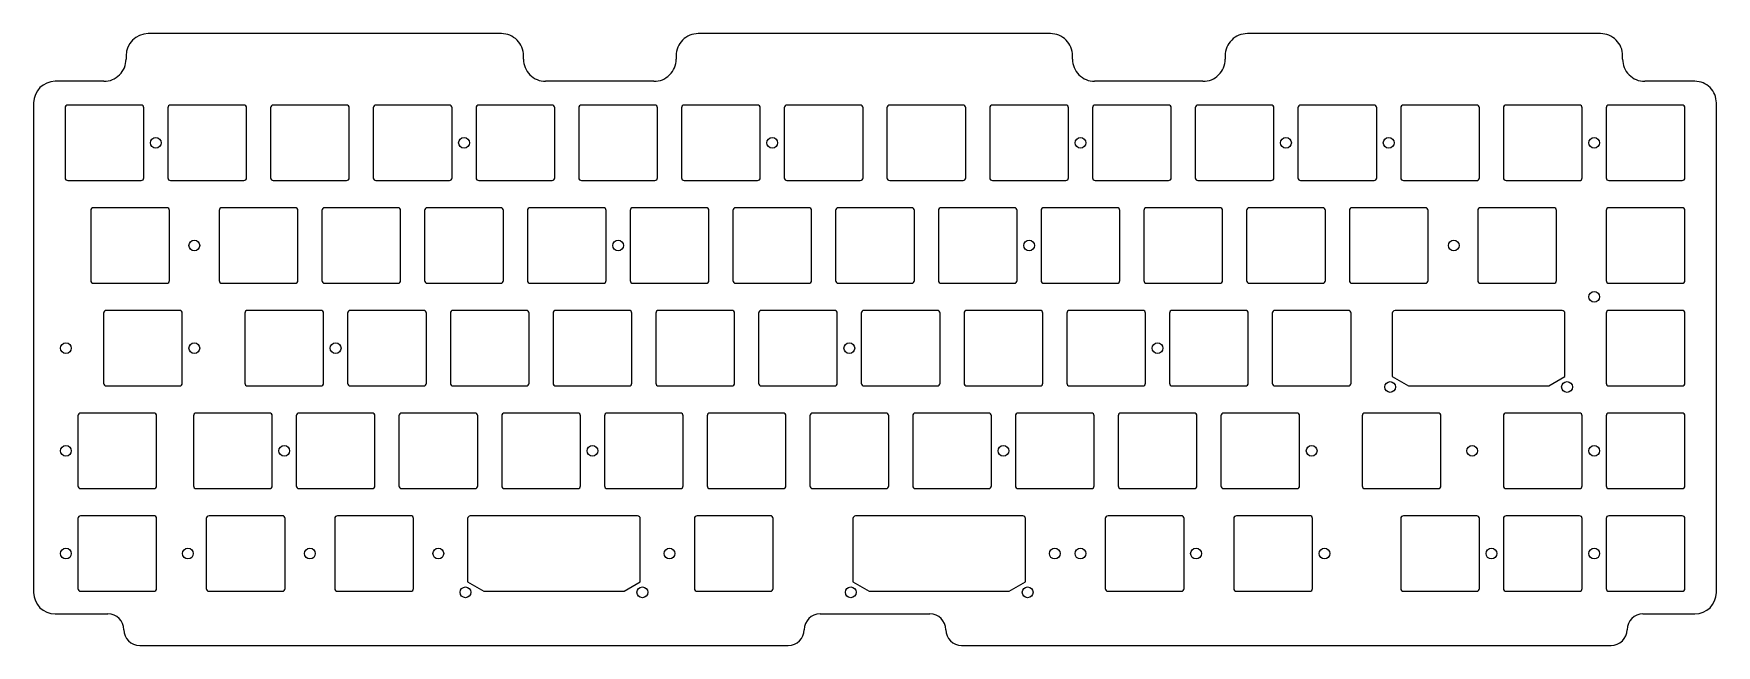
# Model space of a CAD drawing. Header units: millimetres. Extents: x -13 to 299, y -93 to 20.
import ezdxf

# ---------------------------------------------------------------- set-up
doc = ezdxf.new("R2010")
doc.units = ezdxf.units.MM
doc.layers.get('0').update_dxf_attribs({"linetype": 'CONTINUOUS'})
doc.layers.add('BLACK', color=7, linetype='CONTINUOUS')

msp = doc.modelspace()

# ---------------------------------------------------------------- linework, layer by layer
for points in [[(240.35, 6.5), (240.35, -6.5, 0.4142123908), (240.85, -7), (254.45, -7, 0.4142135624), (254.95, -6.5), (254.95, 6.5, 0.4142135624), (254.45, 7), (240.85, 7, 0.4142123908)], [(259.4, 6.5), (259.4, -6.5, 0.4142123908), (259.9, -7), (273.5, -7, 0.4142135624), (274, -6.5), (274, 6.5, 0.4142135624), (273.5, 7), (259.9, 7, 0.4142123908)], [(254.6375, -12.55), (254.6375, -25.55, 0.4142123908), (255.1375, -26.05), (268.7375, -26.05, 0.4142135624), (269.2375, -25.55), (269.2375, -12.55, 0.4142135624), (268.7375, -12.05), (255.1375, -12.05, 0.4142123908)], [(238.79375, -31.625), (238.79375, -43.343), (241.79375, -45.075), (267.79375, -45.075), (270.79375, -43.343), (270.79375, -31.625, 0.4142135624), (270.29375, -31.125), (239.29375, -31.125, 0.4142123908)], [(9.18125, -64.15, 0.4142135624), (9.68125, -63.65), (9.68125, -50.65, 0.4142135624), (9.18125, -50.15), (-4.41875, -50.15, 0.4142123908), (-4.91875, -50.65), (-4.91875, -63.65, 0.4142123908), (-4.41875, -64.15)], [(30.6125, -64.15, 0.4142135624), (31.1125, -63.65), (31.1125, -50.65, 0.4142135624), (30.6125, -50.15), (17.0125, -50.15, 0.4142123908), (16.5125, -50.65), (16.5125, -63.65, 0.4142123908), (17.0125, -64.15)], [(-4.91875, -69.700025), (-4.91875, -82.700025, 0.4142123908), (-4.41875, -83.200025), (9.18125, -83.200025, 0.4142135624), (9.68125, -82.700025), (9.68125, -69.700025, 0.4142135624), (9.18125, -69.200025), (-4.41875, -69.200025, 0.4142123908)], [(18.89375, -69.700025), (18.89375, -82.700025, 0.4142123908), (19.39375, -83.200025), (32.99375, -83.200025, 0.4142135624), (33.49375, -82.700025), (33.49375, -69.700025, 0.4142135624), (32.99375, -69.200025), (19.39375, -69.200025, 0.4142123908)], [(42.70625, -69.700025), (42.70625, -82.700025, 0.4142123908), (43.20625, -83.200025), (56.80625, -83.200025, 0.4142135624), (57.30625, -82.700025), (57.30625, -69.700025, 0.4142135624), (56.80625, -69.200025), (43.20625, -69.200025, 0.4142123908)], [(67.34375, -69.725025), (67.34375, -81.443025), (70.34375, -83.175025), (96.34375, -83.175025), (99.34375, -81.443025), (99.34375, -69.725025, 0.4142135624), (98.84375, -69.225025), (67.84375, -69.225025, 0.4142123908)], [(109.38125, -69.700025), (109.38125, -82.700025, 0.4142123908), (109.88125, -83.200025), (123.48125, -83.200025, 0.4142135624), (123.98125, -82.700025), (123.98125, -69.700025, 0.4142135624), (123.48125, -69.200025), (109.88125, -69.200025, 0.4142123908)], [(138.78125, -69.725025), (138.78125, -81.443025), (141.78125, -83.175025), (167.78125, -83.175025), (170.78125, -81.443025), (170.78125, -69.725025, 0.4142135624), (170.28125, -69.225025), (139.28125, -69.225025, 0.4142123908)], [(185.58125, -69.700025), (185.58125, -82.700025, 0.4142123908), (186.08125, -83.200025), (199.68125, -83.200025, 0.4142135624), (200.18125, -82.700025), (200.18125, -69.700025, 0.4142135624), (199.68125, -69.200025), (186.08125, -69.200025, 0.4142123908)], [(209.39375, -69.700025), (209.39375, -82.700025, 0.4142123908), (209.89375, -83.200025), (223.49375, -83.200025, 0.4142135624), (223.99375, -82.700025), (223.99375, -69.700025, 0.4142135624), (223.49375, -69.200025), (209.89375, -69.200025, 0.4142123908)]]:
    msp.add_lwpolyline(points, format="xyb", close=True)
for centre in [(238.125, 0), (276.225, 0), (238.39375, -45.3), (271.193714, -45.3), (-7.14375, -57.15), (176.2125, -76.2), (180.975, -76.2), (202.405114, -76.2), (66.94375, -83.4), (99.743749, -83.4), (138.38125, -83.4), (171.18125, -83.4)]:
    msp.add_circle(centre, 1)
at = {"layer": 'BLACK', "linetype": 'Continuous'}
for p, q in [((8.101126, 20.2572), (8.101126, 20.257201)), ((73.601136, 20.257201), (8.101126, 20.257201)), ((110.101136, 20.257164), (110.101136, 20.257201)), ((175.400636, 20.257201), (110.101136, 20.257201)), ((211.924324, 20.257026), (211.924324, 20.257201)), ((277.401136, 20.257201), (211.924324, 20.257201)), ((4.002136, 16.15821), (4.002136, 15.506209)), ((77.700036, 16.158196), (77.700136, 16.158196)), ((77.700136, 15.519001), (77.700136, 16.158196)), ((106.002136, 16.1582), (106.002136, 15.5073)), ((179.499536, 16.158196), (179.499641, 16.158196)), ((179.499641, 15.519625), (179.499641, 16.158196)), ((207.801641, 16.1581), (207.801641, 15.5063)), ((281.500036, 16.158196), (281.500136, 16.158196)), ((281.500136, 15.518001), (281.500136, 16.158196)), ((77.700054, 15.519001), (77.700155, 15.519001)), ((179.499559, 15.519625), (179.49966, 15.519625)), ((281.500054, 15.518001), (281.500155, 15.518001)), ((-0.09688, 11.407201), (-9.123865, 11.407201)), ((101.888515, 11.408201), (81.799236, 11.408201)), ((101.888515, 11.408127), (101.888515, 11.408225)), ((203.673197, 11.407201), (183.598736, 11.407201)), ((294.876136, 11.407201), (285.599236, 11.407201)), ((-13.123864, 7.407201), (-13.123864, -83.41797)), ((-7.298864, 6.5), (-7.298864, -6.499999)), ((6.801136, 7), (-6.798863, 7)), ((7.301136, -6.5), (7.301136, 6.5)), ((11.751136, 6.5), (11.751136, -6.5)), ((25.851136, 7), (12.251136, 7)), ((26.351136, -6.5), (26.351136, 6.5)), ((30.801136, 6.5), (30.801136, -6.5)), ((44.901136, 7), (31.301136, 7)), ((45.401136, -6.5), (45.401136, 6.5)), ((49.851136, 6.5), (49.851136, -6.5)), ((63.951136, 7), (50.351136, 7)), ((64.451136, -6.5), (64.451136, 6.5)), ((68.901136, 6.5), (68.901136, -6.5)), ((83.001136, 7), (69.401136, 7)), ((83.501136, -6.5), (83.501136, 6.5)), ((87.951136, 6.5), (87.951136, -6.5)), ((102.051136, 7), (88.451136, 7)), ((102.551136, -6.5), (102.551136, 6.5)), ((107.001136, 6.5), (107.001136, -6.5)), ((121.101136, 7), (107.501136, 7)), ((121.601136, -6.5), (121.601136, 6.5)), ((126.051136, 6.5), (126.051136, -6.5)), ((140.151136, 7), (126.551136, 7)), ((140.651136, -6.5), (140.651136, 6.5)), ((145.101136, 6.5), (145.101136, -6.5)), ((159.201136, 7), (145.601136, 7)), ((159.701136, -6.5), (159.701136, 6.5)), ((164.151136, 6.5), (164.151136, -6.5)), ((178.251136, 7), (164.651136, 7)), ((178.751136, -6.5), (178.751136, 6.5)), ((183.201136, 6.5), (183.201136, -6.5)), ((197.301136, 7), (183.701136, 7)), ((197.801136, -6.5), (197.801136, 6.5)), ((202.251136, 6.5), (202.251136, -6.5)), ((216.351136, 7), (202.751136, 7)), ((216.851136, -6.5), (216.851136, 6.5)), ((221.301136, 6.5), (221.301136, -6.5)), ((235.401136, 7), (221.801136, 7)), ((235.901136, -6.5), (235.901136, 6.5)), ((278.451136, 6.5), (278.451136, -6.5)), ((292.551136, 7), (278.951136, 7)), ((293.051136, -6.5), (293.051136, 6.5)), ((298.876035, 7.407196), (298.876136, 7.407196)), ((298.876136, -83.4185), (298.876136, 7.407196)), ((-6.798864, -7), (6.801136, -7)), ((12.251136, -7), (25.851136, -7)), ((31.301136, -7), (44.901136, -7)), ((50.351136, -7), (63.951136, -7)), ((69.401136, -7), (83.001136, -7)), ((88.451136, -7), (102.051136, -7)), ((107.501136, -7), (121.101136, -7)), ((126.551136, -7), (140.151136, -7)), ((145.601136, -7), (159.201136, -7)), ((164.651136, -7), (178.251136, -7)), ((183.701136, -7), (197.301136, -7)), ((202.751136, -7), (216.351136, -7)), ((221.801136, -7), (235.401136, -7)), ((278.951136, -7), (292.551136, -7)), ((11.563636, -12.05), (-2.036363, -12.05)), ((35.376136, -12.05), (21.776136, -12.05)), ((54.426136, -12.05), (40.826136, -12.05)), ((73.476136, -12.05), (59.876136, -12.05)), ((92.526136, -12.05), (78.926136, -12.05)), ((111.576136, -12.05), (97.976136, -12.05)), ((130.626136, -12.05), (117.026136, -12.05)), ((149.676136, -12.05), (136.076136, -12.05)), ((168.726136, -12.05), (155.126136, -12.05)), ((187.776136, -12.05), (174.176136, -12.05)), ((206.826136, -12.05), (193.226136, -12.05)), ((225.876136, -12.05), (212.276136, -12.05)), ((244.926136, -12.05), (231.326136, -12.05)), ((292.551136, -12.05), (278.951136, -12.05)), ((-2.536364, -12.550001), (-2.536364, -25.549999)), ((12.063636, -25.55), (12.063636, -12.55)), ((21.276136, -12.55), (21.276136, -25.55)), ((35.876136, -25.55), (35.876136, -12.55)), ((40.326136, -12.55), (40.326136, -25.55)), ((54.926136, -25.55), (54.926136, -12.55)), ((59.376136, -12.55), (59.376136, -25.55)), ((73.976136, -25.55), (73.976136, -12.55)), ((78.426136, -12.55), (78.426136, -25.55)), ((93.026136, -25.55), (93.026136, -12.55)), ((97.476136, -12.55), (97.476136, -25.55)), ((112.076136, -25.55), (112.076136, -12.55)), ((116.526136, -12.55), (116.526136, -25.55)), ((131.126136, -25.55), (131.126136, -12.55)), ((135.576136, -12.55), (135.576136, -25.55)), ((150.176136, -25.55), (150.176136, -12.55)), ((154.626136, -12.55), (154.626136, -25.55)), ((169.226136, -25.55), (169.226136, -12.55)), ((173.676136, -12.55), (173.676136, -25.55)), ((188.276136, -25.55), (188.276136, -12.55)), ((192.726136, -12.55), (192.726136, -25.55)), ((207.326136, -25.55), (207.326136, -12.55)), ((211.776136, -12.55), (211.776136, -25.55)), ((226.376136, -25.55), (226.376136, -12.55)), ((230.826136, -12.55), (230.826136, -25.55)), ((245.426136, -25.55), (245.426136, -12.55)), ((278.451136, -12.55), (278.451136, -25.55)), ((293.051136, -25.55), (293.051136, -12.55)), ((-2.036363, -26.05), (11.563636, -26.05)), ((21.776136, -26.05), (35.376136, -26.05)), ((40.826136, -26.05), (54.426136, -26.05)), ((59.876136, -26.05), (73.476136, -26.05)), ((78.926136, -26.05), (92.526136, -26.05)), ((97.976136, -26.05), (111.576136, -26.05)), ((117.026136, -26.05), (130.626136, -26.05)), ((136.076136, -26.05), (149.676136, -26.05)), ((155.126136, -26.05), (168.726136, -26.05)), ((174.176136, -26.05), (187.776136, -26.05)), ((193.226136, -26.05), (206.826136, -26.05)), ((212.276136, -26.05), (225.876136, -26.05)), ((231.326136, -26.05), (244.926136, -26.05)), ((278.951136, -26.05), (292.551136, -26.05)), ((13.94375, -31.1), (0.343751, -31.1)), ((40.138636, -31.1), (26.538636, -31.1)), ((59.188636, -31.1), (45.588636, -31.1)), ((78.238636, -31.1), (64.638636, -31.1)), ((97.288636, -31.1), (83.688636, -31.1)), ((116.338636, -31.1), (102.738636, -31.1)), ((135.388636, -31.1), (121.788636, -31.1)), ((154.438636, -31.1), (140.838636, -31.1)), ((173.488636, -31.1), (159.888636, -31.1)), ((192.538636, -31.1), (178.938636, -31.1)), ((211.588636, -31.1), (197.988636, -31.1)), ((230.638636, -31.1), (217.038636, -31.1)), ((292.551136, -31.1), (278.951136, -31.1)), ((-0.15625, -31.6), (-0.15625, -44.6)), ((14.44375, -44.6), (14.44375, -31.6)), ((26.038636, -31.6), (26.038636, -44.6)), ((40.638636, -44.6), (40.638636, -31.6)), ((45.088636, -31.6), (45.088636, -44.6)), ((59.688636, -44.6), (59.688636, -31.6)), ((64.138636, -31.6), (64.138636, -44.6)), ((78.738636, -44.6), (78.738636, -31.6)), ((83.188636, -31.6), (83.188636, -44.6)), ((97.788636, -44.6), (97.788636, -31.6)), ((102.238636, -31.6), (102.238636, -44.6)), ((116.838636, -44.6), (116.838636, -31.6)), ((121.288636, -31.6), (121.288636, -44.6)), ((135.888636, -44.6), (135.888636, -31.6)), ((140.338636, -31.6), (140.338636, -44.6)), ((154.938636, -44.6), (154.938636, -31.6)), ((159.388636, -31.6), (159.388636, -44.6)), ((173.988636, -44.6), (173.988636, -31.6)), ((178.438636, -31.6), (178.438636, -44.6)), ((193.038636, -44.6), (193.038636, -31.6)), ((197.488636, -31.6), (197.488636, -44.6)), ((212.088636, -44.6), (212.088636, -31.6)), ((216.538636, -31.6), (216.538636, -44.6)), ((231.138636, -44.6), (231.138636, -31.6)), ((278.451136, -31.6), (278.451136, -44.6)), ((293.051136, -44.6), (293.051136, -31.6)), ((0.343751, -45.1), (13.94375, -45.1)), ((26.538636, -45.1), (40.138636, -45.1)), ((45.588636, -45.1), (59.188636, -45.1)), ((64.638636, -45.1), (78.238636, -45.1)), ((83.688636, -45.1), (97.288636, -45.1)), ((102.738636, -45.1), (116.338636, -45.1)), ((121.788636, -45.1), (135.388636, -45.1)), ((140.838636, -45.1), (154.438636, -45.1)), ((159.888636, -45.1), (173.488636, -45.1)), ((178.938636, -45.1), (192.538636, -45.1)), ((197.988636, -45.1), (211.588636, -45.1)), ((217.038636, -45.1), (230.638636, -45.1)), ((278.951136, -45.1), (292.551136, -45.1)), ((35.563636, -50.65), (35.563636, -63.65)), ((49.663636, -50.15), (36.063636, -50.15)), ((50.163636, -63.65), (50.163636, -50.65)), ((54.613636, -50.65), (54.613636, -63.65)), ((68.713636, -50.15), (55.113636, -50.15)), ((69.213636, -63.65), (69.213636, -50.65)), ((73.663636, -50.65), (73.663636, -63.65)), ((87.763636, -50.15), (74.163636, -50.15)), ((88.263636, -63.65), (88.263636, -50.65)), ((92.713636, -50.65), (92.713636, -63.65)), ((106.813636, -50.15), (93.213636, -50.15)), ((107.313636, -63.65), (107.313636, -50.65)), ((111.763636, -50.65), (111.763636, -63.65)), ((125.863636, -50.15), (112.263636, -50.15)), ((126.363636, -63.65), (126.363636, -50.65)), ((130.813636, -50.65), (130.813636, -63.65)), ((144.913636, -50.15), (131.313636, -50.15)), ((145.413636, -63.65), (145.413636, -50.65)), ((149.863636, -50.65), (149.863636, -63.65)), ((163.963636, -50.15), (150.363636, -50.15)), ((164.463636, -63.65), (164.463636, -50.65)), ((168.913636, -50.65), (168.913636, -63.65)), ((183.013636, -50.15), (169.413636, -50.15)), ((183.513636, -63.65), (183.513636, -50.65)), ((187.963636, -50.65), (187.963636, -63.65)), ((202.063636, -50.15), (188.463636, -50.15)), ((202.563636, -63.65), (202.563636, -50.65)), ((207.013636, -50.65), (207.013636, -63.65)), ((221.113636, -50.15), (207.513636, -50.15)), ((221.613636, -63.65), (221.613636, -50.65)), ((233.207386, -50.65), (233.207386, -63.656801)), ((247.307236, -50.15), (233.707386, -50.15)), ((233.707386, -50.15), (233.707386, -50.150051)), ((247.807386, -63.65), (247.807386, -50.657272)), ((259.401136, -50.65), (259.401136, -63.65)), ((273.501136, -50.15), (259.901136, -50.15)), ((274.001136, -63.65), (274.001136, -50.65)), ((278.451136, -50.65), (278.451136, -63.65)), ((292.551136, -50.15), (278.951136, -50.15)), ((293.051136, -63.65), (293.051136, -50.65)), ((36.063636, -64.15), (49.663636, -64.15)), ((55.113636, -64.15), (68.713636, -64.15)), ((74.163636, -64.15), (87.763636, -64.15)), ((93.213636, -64.15), (106.813636, -64.15)), ((112.263636, -64.15), (125.863636, -64.15)), ((131.313636, -64.15), (144.913636, -64.15)), ((150.363636, -64.15), (163.963636, -64.15)), ((169.413636, -64.15), (183.013636, -64.15)), ((188.463636, -64.15), (202.063636, -64.15)), ((207.513636, -64.15), (221.113636, -64.15)), ((233.707536, -64.15), (247.307386, -64.15)), ((247.307386, -64.15), (247.307386, -64.149948)), ((259.901136, -64.15), (273.501136, -64.15)), ((278.951136, -64.15), (292.551136, -64.15)), ((240.351136, -69.7), (240.351136, -82.7)), ((254.451136, -69.2), (240.851136, -69.2)), ((254.951136, -82.7), (254.951136, -69.7)), ((259.401136, -69.7), (259.401136, -82.7)), ((273.501136, -69.2), (259.901136, -69.2)), ((274.001136, -82.7), (274.001136, -69.7)), ((278.451136, -69.7), (278.451136, -82.7)), ((292.551136, -69.2), (278.951136, -69.2)), ((293.051136, -82.7), (293.051136, -69.7)), ((240.851136, -83.2), (254.451136, -83.2)), ((259.901136, -83.2), (273.501136, -83.2)), ((278.951136, -83.2), (292.551136, -83.2)), ((-9.123864, -87.417969), (0.65704, -87.417969)), ((3.597902, -90.329028), (3.597894, -90.329028)), ((132.706335, -87.41821), (132.706335, -87.418246)), ((132.706335, -87.41821), (153.055736, -87.41821)), ((155.996472, -90.32915), (155.996572, -90.329148)), ((285.271236, -87.418481), (285.271236, -87.418515)), ((285.271236, -87.418481), (294.876136, -87.418481)), ((294.876136, -87.418401), (294.876136, -87.418481)), ((6.538746, -93.240088), (126.7891, -93.240088)), ((158.937336, -93.240088), (279.365184, -93.240088)), ((279.377148, -93.240064), (279.377148, -93.240088))]:
    msp.add_line(p, q, dxfattribs=at)
at = {"layer": 'BLACK'}
for centre in [(9.525, 0), (66.676136, 0), (123.826136, 0), (180.976136, 0), (219.071536, 0), (16.6699, -19.05), (95.251136, -19.05), (171.451135, -19.05), (250.191136, -19.050016), (276.226136, -28.575), (-7.142614, -38.1), (16.669536, -38.0992), (42.863636, -38.1), (138.1136, -38.1), (195.2636, -38.1), (33.338636, -57.15), (90.488636, -57.15), (166.6886, -57.15), (223.8386, -57.15), (253.604474, -57.150048), (276.226368, -57.150048), (-7.14265, -76.2), (15.479225, -76.2), (38.101136, -76.2), (61.913636, -76.2), (104.775, -76.2), (226.21875, -76.2), (257.175, -76.2), (276.226368, -76.2)]:
    msp.add_circle(centre, 1, dxfattribs=at)
for centre, radius, start, end in [((8.101126, 16.15821), 4.09899, 90, 180), ((73.601236, 16.1584), 4.098801, 359.99714835, 90.00139787), ((110.101036, 16.1582), 4.0989, 89.99860219, 180), ((175.400736, 16.1584), 4.098801, 359.99714835, 90.00139787), ((211.900536, 16.1582), 4.098895, 89.6674812, 180.00139783), ((277.401236, 16.1584), 4.098801, 359.99714835, 90.00139787), ((-0.096872, 15.506209), 4.099008, 269.99988818, 0), ((81.799236, 15.5074), 4.099199, 179.83784897, 270), ((101.902936, 15.5073), 4.0992, 269.79843275, 0), ((183.598736, 15.5064), 4.099199, 179.81514971, 270), ((203.702436, 15.5063), 4.099205, 269.59131436, 0), ((285.599236, 15.5064), 4.099199, 179.83784897, 270), ((-9.123864, 7.407201), 4, 90.00001432, 180), ((294.876236, 7.4074), 3.999801, 359.99707777, 90.00143247), ((-6.798863, 6.499999), 0.500001, 90, 179.99988541), ((6.801136, 6.5), 0.5, 0, 90), ((12.251136, 6.5), 0.5, 90, 180), ((25.851136, 6.5), 0.5, 0, 90), ((31.301136, 6.5), 0.5, 90, 180), ((44.901136, 6.5), 0.5, 0, 90), ((50.351136, 6.5), 0.5, 90, 180), ((63.951136, 6.5), 0.5, 0, 90), ((69.401136, 6.5), 0.5, 90, 180), ((83.001136, 6.5), 0.5, 0, 90), ((88.451136, 6.5), 0.5, 90, 180), ((102.051136, 6.5), 0.5, 0, 90), ((107.501136, 6.5), 0.5, 90, 180), ((121.101136, 6.5), 0.5, 0, 90), ((126.551136, 6.5), 0.5, 90, 180), ((140.151136, 6.5), 0.5, 0, 90), ((145.601136, 6.5), 0.5, 90, 180), ((159.201136, 6.5), 0.5, 0, 90), ((164.651136, 6.5), 0.5, 90, 180), ((178.251136, 6.5), 0.5, 0, 90), ((183.701136, 6.5), 0.5, 90, 180), ((197.301136, 6.5), 0.5, 0, 90), ((202.751136, 6.5), 0.5, 90, 180), ((216.351136, 6.5), 0.5, 0, 90), ((221.801136, 6.5), 0.5, 90, 180), ((235.401136, 6.5), 0.5, 0, 90), ((278.951136, 6.5), 0.5, 90, 180), ((292.551136, 6.5), 0.5, 0, 90), ((-6.798863, -6.499999), 0.500001, 180, 269.99988541), ((6.801136, -6.5), 0.5, 270, 0), ((12.251136, -6.5), 0.5, 180, 270), ((25.851136, -6.5), 0.5, 270, 0), ((31.301136, -6.5), 0.5, 180, 270), ((44.901136, -6.5), 0.5, 270, 0), ((50.351136, -6.5), 0.5, 180, 270), ((63.951136, -6.5), 0.5, 270, 0), ((69.401136, -6.5), 0.5, 180, 270), ((83.001136, -6.5), 0.5, 270, 0), ((88.451136, -6.5), 0.5, 180, 270), ((102.051136, -6.5), 0.5, 270, 0), ((107.501136, -6.5), 0.5, 180, 270), ((121.101136, -6.5), 0.5, 270, 0), ((126.551136, -6.5), 0.5, 180, 270), ((140.151136, -6.5), 0.5, 270, 0), ((145.601136, -6.5), 0.5, 180, 270), ((159.201136, -6.5), 0.5, 270, 0), ((164.651136, -6.5), 0.5, 180, 270), ((178.251136, -6.5), 0.5, 270, 0), ((183.701136, -6.5), 0.5, 180, 270), ((197.301136, -6.5), 0.5, 270, 0), ((202.751136, -6.5), 0.5, 180, 270), ((216.351136, -6.5), 0.5, 270, 0), ((221.801136, -6.5), 0.5, 180, 270), ((235.401136, -6.5), 0.5, 270, 0), ((278.951136, -6.5), 0.5, 180, 270), ((292.551136, -6.5), 0.5, 270, 0), ((-2.036363, -12.550001), 0.500001, 90, 180), ((11.563636, -12.55), 0.5, 0, 90), ((21.776136, -12.55), 0.5, 90, 180), ((35.376136, -12.55), 0.5, 0, 90), ((40.826136, -12.55), 0.5, 90, 180), ((54.426136, -12.55), 0.5, 0, 90), ((59.876136, -12.55), 0.5, 90, 180), ((73.476136, -12.55), 0.5, 0, 90), ((78.926136, -12.55), 0.5, 90, 180), ((92.526136, -12.55), 0.5, 0, 90), ((97.976136, -12.55), 0.5, 90, 180), ((111.576136, -12.55), 0.5, 0, 90), ((117.026136, -12.55), 0.5, 90, 180), ((130.626136, -12.55), 0.5, 0, 90), ((136.076136, -12.55), 0.5, 90, 180), ((149.676136, -12.55), 0.5, 0, 90), ((155.126136, -12.55), 0.5, 90, 180), ((168.726136, -12.55), 0.5, 0, 90), ((174.176136, -12.55), 0.5, 90, 180), ((187.776136, -12.55), 0.5, 0, 90), ((193.226136, -12.55), 0.5, 90, 180), ((206.826136, -12.55), 0.5, 0, 90), ((212.276136, -12.55), 0.5, 90, 180), ((225.876136, -12.55), 0.5, 0, 90), ((231.326136, -12.55), 0.5, 90, 180), ((244.926136, -12.55), 0.5, 0, 90), ((278.951136, -12.55), 0.5, 90, 180), ((292.551136, -12.55), 0.5, 0, 90), ((-2.036363, -25.549999), 0.500001, 180, 270), ((11.563636, -25.55), 0.5, 270, 0), ((21.776136, -25.55), 0.5, 180, 270), ((35.376136, -25.55), 0.5, 270, 0), ((40.826136, -25.55), 0.5, 180, 270), ((54.426136, -25.55), 0.5, 270, 0), ((59.876136, -25.55), 0.5, 180, 270), ((73.476136, -25.55), 0.5, 270, 0), ((78.926136, -25.55), 0.5, 180, 270), ((92.526136, -25.55), 0.5, 270, 0), ((97.976136, -25.55), 0.5, 180, 270), ((111.576136, -25.55), 0.5, 270, 0), ((117.026136, -25.55), 0.5, 180, 270), ((130.626136, -25.55), 0.5, 270, 0), ((136.076136, -25.55), 0.5, 180, 270), ((149.676136, -25.55), 0.5, 270, 0), ((155.126136, -25.55), 0.5, 180, 270), ((168.726136, -25.55), 0.5, 270, 0), ((174.176136, -25.55), 0.5, 180, 270), ((187.776136, -25.55), 0.5, 270, 0), ((193.226136, -25.55), 0.5, 180, 270), ((206.826136, -25.55), 0.5, 270, 0), ((212.276136, -25.55), 0.5, 180, 270), ((225.876136, -25.55), 0.5, 270, 0), ((231.326136, -25.55), 0.5, 180, 270), ((244.926136, -25.55), 0.5, 270, 0), ((278.951136, -25.55), 0.5, 180, 270), ((292.551136, -25.55), 0.5, 270, 0), ((0.343751, -31.600001), 0.500001, 90, 179.99988541), ((13.94375, -31.6), 0.5, 0, 90), ((26.538636, -31.6), 0.5, 90, 180), ((40.138636, -31.6), 0.5, 0, 90), ((45.588636, -31.6), 0.5, 90, 180), ((59.188636, -31.6), 0.5, 0, 90), ((64.638636, -31.6), 0.5, 90, 180), ((78.238636, -31.6), 0.5, 0, 90), ((83.688636, -31.6), 0.5, 90, 180), ((97.288636, -31.6), 0.5, 0, 90), ((102.738636, -31.6), 0.5, 90, 180), ((116.338636, -31.6), 0.5, 0, 90), ((121.788636, -31.6), 0.5, 90, 180), ((135.388636, -31.6), 0.5, 0, 90), ((140.838636, -31.6), 0.5, 90, 180), ((154.438636, -31.6), 0.5, 0, 90), ((159.888636, -31.6), 0.5, 90, 180), ((173.488636, -31.6), 0.5, 0, 90), ((178.938636, -31.6), 0.5, 90, 180), ((192.538636, -31.6), 0.5, 0, 90), ((197.988636, -31.6), 0.5, 90, 180), ((211.588636, -31.6), 0.5, 0, 90), ((217.038636, -31.6), 0.5, 90, 180), ((230.638636, -31.6), 0.5, 0, 90), ((278.951136, -31.6), 0.5, 90, 180), ((292.551136, -31.6), 0.5, 0, 90), ((0.343751, -44.599999), 0.500001, 180.00011459, 270), ((13.94375, -44.6), 0.5, 270, 0), ((26.538636, -44.6), 0.5, 180, 270), ((40.138636, -44.6), 0.5, 270, 0), ((45.588636, -44.6), 0.5, 180, 270), ((59.188636, -44.6), 0.5, 270, 0), ((64.638636, -44.6), 0.5, 180, 270), ((78.238636, -44.6), 0.5, 270, 0), ((83.688636, -44.6), 0.5, 180, 270), ((97.288636, -44.6), 0.5, 270, 0), ((102.738636, -44.6), 0.5, 180, 270), ((116.338636, -44.6), 0.5, 270, 0), ((121.788636, -44.6), 0.5, 180, 270), ((135.388636, -44.6), 0.5, 270, 0), ((140.838636, -44.6), 0.5, 180, 270), ((154.438636, -44.6), 0.5, 270, 0), ((159.888636, -44.6), 0.5, 180, 270), ((173.488636, -44.6), 0.5, 270, 0), ((178.938636, -44.6), 0.5, 180, 270), ((192.538636, -44.6), 0.5, 270, 0), ((197.988636, -44.6), 0.5, 180, 270), ((211.588636, -44.6), 0.5, 270, 0), ((217.038636, -44.6), 0.5, 180, 270), ((230.638636, -44.6), 0.5, 270, 0), ((278.951136, -44.6), 0.5, 180, 270), ((292.551136, -44.6), 0.5, 270, 0), ((36.063636, -50.65), 0.5, 90, 180), ((49.663636, -50.65), 0.5, 0, 90), ((55.113636, -50.65), 0.5, 90, 180), ((68.713636, -50.65), 0.5, 0, 90), ((74.163636, -50.65), 0.5, 90, 180), ((87.763636, -50.65), 0.5, 0, 90), ((93.213636, -50.65), 0.5, 90, 180), ((106.813636, -50.65), 0.5, 0, 90), ((112.263636, -50.65), 0.5, 90, 180), ((125.863636, -50.65), 0.5, 0, 90), ((131.313636, -50.65), 0.5, 90, 180), ((144.913636, -50.65), 0.5, 0, 90), ((150.363636, -50.65), 0.5, 90, 180), ((163.963636, -50.65), 0.5, 0, 90), ((169.413636, -50.65), 0.5, 90, 180), ((183.013636, -50.65), 0.5, 0, 90), ((188.463636, -50.65), 0.5, 90, 180), ((202.063636, -50.65), 0.5, 0, 90), ((207.513636, -50.65), 0.5, 90, 180), ((221.113636, -50.65), 0.5, 0, 90), ((233.707336, -50.65), 0.49995, 89.99426984, 180), ((247.307236, -50.6502), 0.5002, 359.18990552, 90), ((259.901136, -50.65), 0.5, 90, 180), ((273.501136, -50.65), 0.5, 0, 90), ((278.951136, -50.65), 0.5, 90, 180), ((292.551136, -50.65), 0.5, 0, 90), ((36.063636, -63.65), 0.5, 180, 270), ((49.663636, -63.65), 0.5, 270, 0), ((55.113636, -63.65), 0.5, 180, 270), ((68.713636, -63.65), 0.5, 270, 0), ((74.163636, -63.65), 0.5, 180, 270), ((87.763636, -63.65), 0.5, 270, 0), ((93.213636, -63.65), 0.5, 180, 270), ((106.813636, -63.65), 0.5, 270, 0), ((112.263636, -63.65), 0.5, 180, 270), ((125.863636, -63.65), 0.5, 270, 0), ((131.313636, -63.65), 0.5, 180, 270), ((144.913636, -63.65), 0.5, 270, 0), ((150.363636, -63.65), 0.5, 180, 270), ((163.963636, -63.65), 0.5, 270, 0), ((169.413636, -63.65), 0.5, 180, 270), ((183.013636, -63.65), 0.5, 270, 0), ((188.463636, -63.65), 0.5, 180, 270), ((202.063636, -63.65), 0.5, 270, 0), ((207.513636, -63.65), 0.5, 180, 270), ((221.113636, -63.65), 0.5, 270, 0), ((233.707536, -63.6498), 0.5002, 180.80196252, 270), ((247.307436, -63.65), 0.49995, 269.99426983, 0), ((259.901136, -63.65), 0.5, 180, 270), ((273.501136, -63.65), 0.5, 270, 0), ((278.951136, -63.65), 0.5, 180, 270), ((292.551136, -63.65), 0.5, 270, 0), ((240.851136, -69.7), 0.5, 90, 180), ((254.451136, -69.7), 0.5, 0, 90), ((259.901136, -69.7), 0.5, 90, 180), ((273.501136, -69.7), 0.5, 0, 90), ((278.951136, -69.7), 0.5, 90, 180), ((292.551136, -69.7), 0.5, 0, 90), ((-9.123864, -83.417969), 4, 180.00001432, 270), ((240.851136, -82.7), 0.5, 180, 270), ((254.451136, -82.7), 0.5, 270, 0), ((259.901136, -82.7), 0.5, 180, 270), ((273.501136, -82.7), 0.5, 270, 0), ((278.951136, -82.7), 0.5, 180, 270), ((292.551136, -82.7), 0.5, 270, 0), ((294.876036, -83.4184), 4.0001, 270.00143236, 359.99856764), ((0.65704, -90.358975), 2.941006, 0.58342828, 90), ((6.538746, -90.29909), 2.940998, 180.58325494, 270), ((126.814436, -90.299), 2.941201, 269.50643777, 359.41267496), ((132.696336, -90.3592), 2.941008, 89.80519985, 179.41454573), ((153.055736, -90.3591), 2.94089, 0.58351014, 90), ((158.937436, -90.2989), 2.941188, 180.58931474, 269.99805195), ((279.389336, -90.299), 2.94119, 269.52950182, 359.41002336), ((285.271236, -90.3595), 2.941021, 90, 179.4113533)]:
    msp.add_arc(centre, radius, start, end, dxfattribs=at)

doc.saveas('drawing.dxf')
